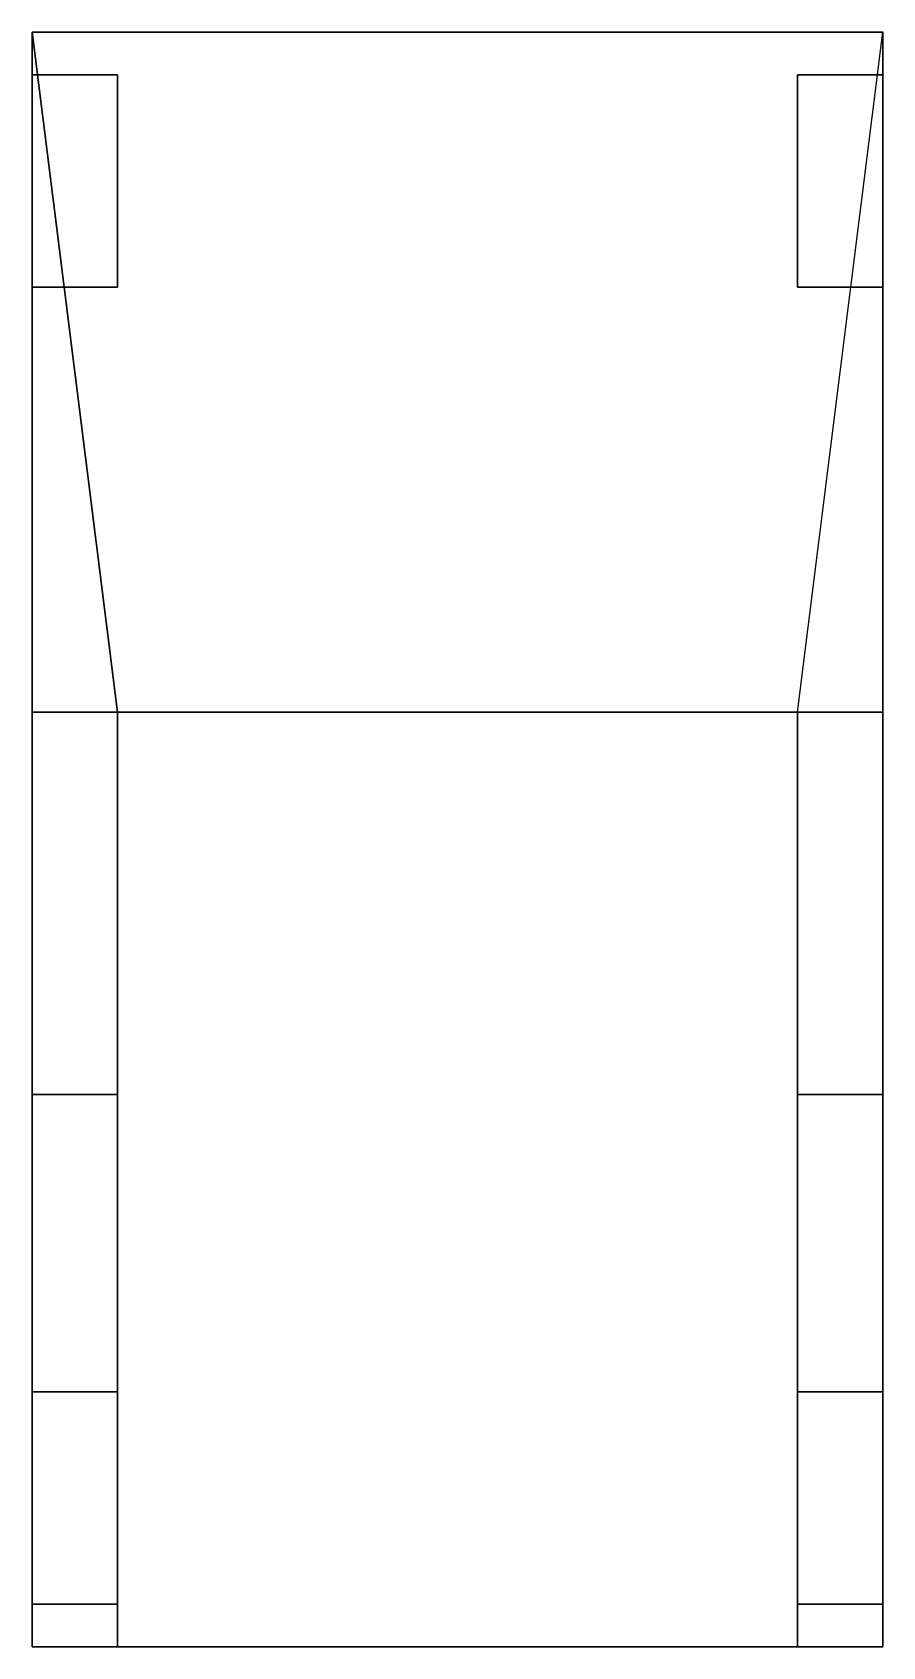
# Model space of a CAD drawing. Extents: x -0.1 to 0.1, y -0.17 to 0.21.
import ezdxf

# ---------------------------------------------------------------- set-up
doc = ezdxf.new("R2010")
doc.units = 0
doc.layers.add('TURRET', color=2, linetype='CONTINUOUS')

msp = doc.modelspace()

# ---------------------------------------------------------------- linework, layer by layer
at = {"layer": 'TURRET'}
for points in [[(-0.1, 0.21, 0.93), (0.1, 0.21, 0.93), (0.1, 0.21, 0.92), (-0.1, 0.21, 0.92)], [(-0.08, 0.05, 0.93), (0.08, 0.05, 0.93), (0.1, 0.21, 0.93), (-0.1, 0.21, 0.93)], [(-0.1, 0.05, 0.93), (-0.08, 0.05, 0.93), (-0.1, 0.21, 0.93)], [(-0.1, 0.21, 0.92), (-0.1, -0.17, 0.92), (-0.1, 0.05, 0.93), (-0.1, 0.21, 0.93)], [(0.1, 0.21, 0.93), (0.1, 0.05, 0.93), (0.1, -0.17, 0.92), (0.1, 0.21, 0.92)], [(-0.1, 0.2), (-0.1, 0.15), (-0.1, 0.15, 0.92), (-0.1, 0.2, 0.92)], [(-0.1, 0.2, 0.92), (-0.08, 0.2, 0.92), (-0.08, 0.2), (-0.1, 0.2)], [(-0.08, 0.15), (-0.08, 0.2), (-0.08, 0.2, 0.92), (-0.08, 0.15, 0.92)], [(0.08, 0.2, 0.92), (0.1, 0.2, 0.92), (0.1, 0.2), (0.08, 0.2)], [(0.08, 0.2), (0.08, 0.15), (0.08, 0.15, 0.92), (0.08, 0.2, 0.92)], [(0.1, 0.15), (0.1, 0.2), (0.1, 0.2, 0.92), (0.1, 0.15, 0.92)], [(-0.1, 0.15), (-0.08, 0.15), (-0.08, 0.15, 0.92), (-0.1, 0.15, 0.92)], [(0.08, 0.15), (0.1, 0.15), (0.1, 0.15, 0.92), (0.08, 0.15, 0.92)], [(-0.1, -0.17, 0.93), (-0.1, -0.04, 1.22), (-0.1, 0.05, 1.22), (-0.1, 0.05, 0.93)], [(-0.1, 0.05, 1.22), (-0.08, 0.05, 1.22), (-0.08, 0.05, 0.93), (-0.1, 0.05, 0.93)], [(-0.1, -0.04, 1.22), (-0.08, -0.04, 1.22), (-0.08, 0.05, 1.22), (-0.1, 0.05, 1.22)], [(-0.1, 0.05, 0.93), (-0.1, -0.17, 0.92), (-0.1, -0.17, 0.93), (-0.1, 0.05, 0.93)], [(-0.08, -0.04, 1.22), (-0.08, -0.17, 0.93), (-0.08, 0.05, 0.93), (-0.08, 0.05, 1.22)], [(-0.08, -0.17, 0.93), (0.08, -0.17, 0.93), (0.08, 0.05, 0.93), (-0.08, 0.05, 0.93)], [(0.08, -0.04, 1.22), (0.1, -0.04, 1.22), (0.1, 0.05, 1.22), (0.08, 0.05, 1.22)], [(0.08, 0.05, 1.22), (0.1, 0.05, 1.22), (0.1, 0.05, 0.93), (0.08, 0.05, 0.93)], [(0.08, -0.17, 0.93), (0.08, -0.04, 1.22), (0.08, 0.05, 1.22), (0.08, 0.05, 0.93)], [(0.1, -0.04, 1.22), (0.1, -0.17, 0.93), (0.1, 0.05, 0.93), (0.1, 0.05, 1.22)], [(0.1, -0.17, 0.92), (0.1, 0.05, 0.93), (0.1, 0.05, 0.93), (0.1, -0.17, 0.93)], [(-0.1, -0.17, 0.93), (-0.08, -0.17, 0.93), (-0.08, -0.04, 1.22), (-0.1, -0.04, 1.22)], [(0.08, -0.17, 0.93), (0.1, -0.17, 0.93), (0.1, -0.04, 1.22), (0.08, -0.04, 1.22)], [(-0.1, -0.11), (-0.1, -0.16), (-0.1, -0.16, 0.92), (-0.1, -0.11, 0.92)], [(-0.08, -0.11), (-0.1, -0.11), (-0.1, -0.11, 0.92), (-0.08, -0.11, 0.92)], [(-0.08, -0.16), (-0.08, -0.11), (-0.08, -0.11, 0.92), (-0.08, -0.16, 0.92)], [(0.1, -0.11), (0.08, -0.11), (0.08, -0.11, 0.92), (0.1, -0.11, 0.92)], [(0.08, -0.11), (0.08, -0.16), (0.08, -0.16, 0.92), (0.08, -0.11, 0.92)], [(0.1, -0.16), (0.1, -0.11), (0.1, -0.11, 0.92), (0.1, -0.16, 0.92)], [(-0.1, -0.16), (-0.08, -0.16), (-0.08, -0.16, 0.92), (-0.1, -0.16, 0.92)], [(0.08, -0.16), (0.1, -0.16), (0.1, -0.16, 0.92), (0.08, -0.16, 0.92)], [(-0.1, -0.17, 0.92), (0.1, -0.17, 0.92), (0.1, -0.17, 0.93), (-0.1, -0.17, 0.93)]]:
    msp.add_3dface(points, dxfattribs=at)

doc.saveas('drawing.dxf')
